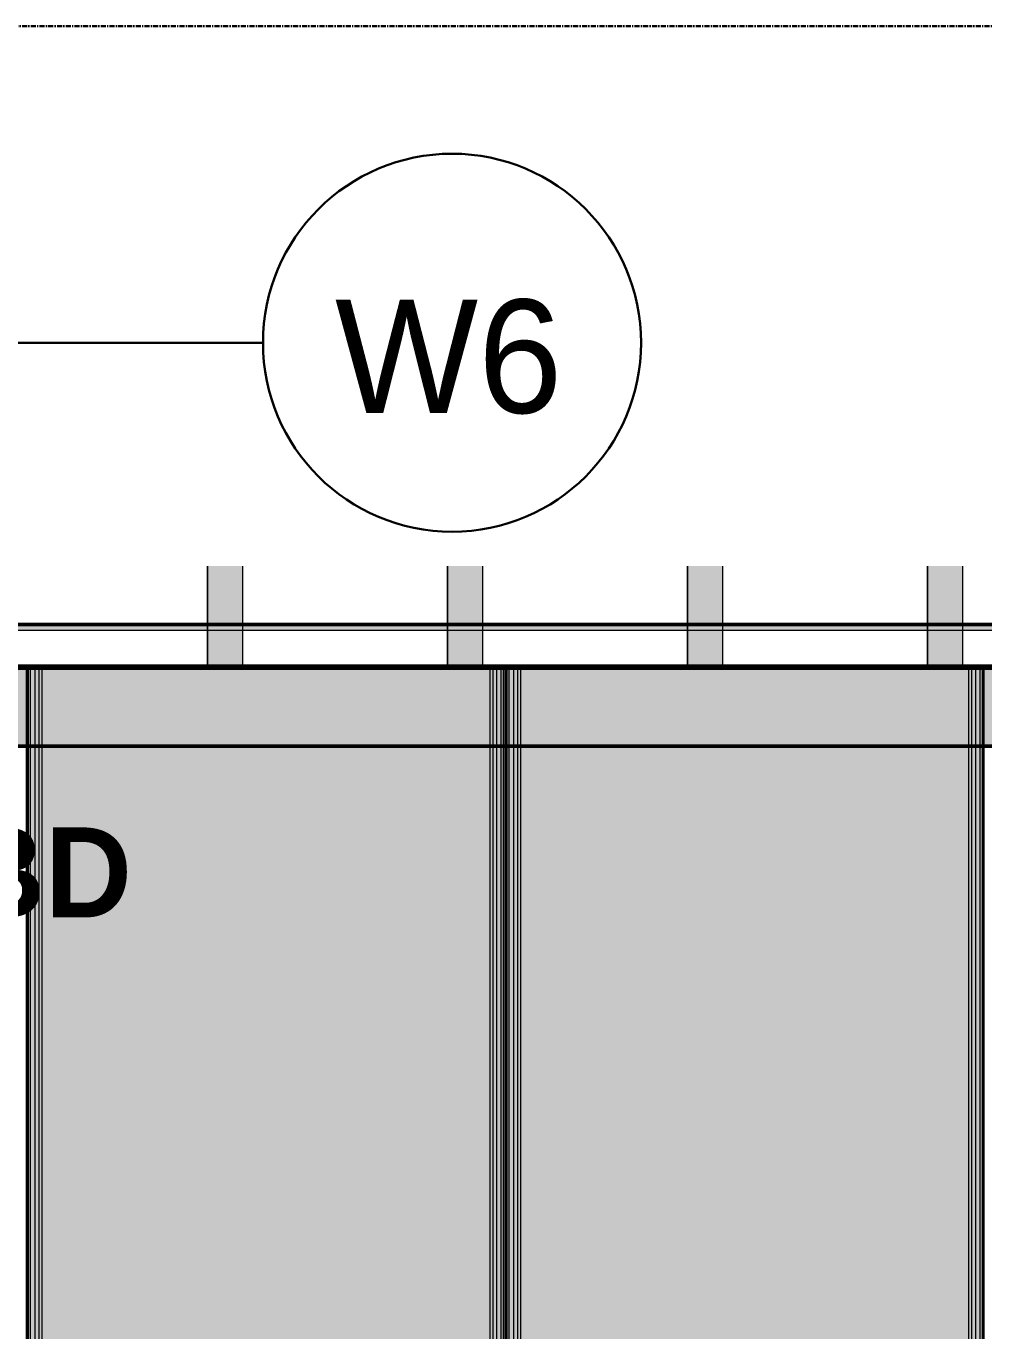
# Model space of a CAD drawing. Header units: inches. Extents: x -4126 to 627, y 9773 to 12338.
# Drawn here: x -1140.3 to -1044.5, y 11716.7 to 11847.2 of the extents above; entities that cross this region are included whole.
import ezdxf

# ---------------------------------------------------------------- set-up
doc = ezdxf.new("R2010")
doc.units = ezdxf.units.IN
doc.header["$MEASUREMENT"] = 0
doc.linetypes.add('Grid Line 1_2_', pattern=[0.875, 0.5, -0.125, 0.125, -0.125])
for name, color, linetype, lineweight in [('A-WALL', 113, 'Continuous', 13), ('A-WALL-IDEN', 211, 'Continuous', 30), ('S-BEAM', 12, 'Continuous', 9), ('S-BEAM-IDEN', 2, 'Continuous', 30), ('S-GRID', 1, 'Continuous', 9)]:
    doc.layers.add(name, color=color, linetype=linetype, lineweight=lineweight)
doc.styles.add('Century Gothic_2', font='', dxfattribs={"height": 11.338583})
doc.styles.add('Century Gothic_B', font='', dxfattribs={"height": 9})
doc.styles.get('Century Gothic_2').set_extended_font_data('Century Gothic')
doc.styles.get('Century Gothic_B').set_extended_font_data('Century Gothic', bold=True)

# ---------------------------------------------------------------- blocks, each defined once
blk = doc.blocks.new('CTR - 1st Phase - Common Walls_rvt-2-FRAMING PLAN - 2ND FLOOR AT RAMP')
at = {"layer": 'A-WALL', "transparency": 33554585}
h = blk.add_hatch(color=10, dxfattribs=at)
h.paths.add_polyline_path([(-3460.52, 11786.74), (-3203.32, 11786.74), (-3203.32, 11787.36), (-3460.52, 11787.36)], flags=0)
h.paths.add_polyline_path([(-3467.15, 11786.74), (-3467.15, 11787.36), (-3742.95, 11787.36), (-3742.95, 11786.74), (-3507.37, 11786.74)], flags=0)
at = {"layer": 'A-WALL', "lineweight": 5, "transparency": 33554585}
blk.add_hatch(color=8, dxfattribs=at).paths.add_polyline_path([(-3203.32, 11782.99), (-3203.32, 11783.24), (-3742.95, 11783.24), (-3742.95, 11782.99), (-3236.7, 11782.99)], flags=0)
at = {"layer": 'A-WALL', "color": 53, "lineweight": 50}
for p, q in [((-3742.95, 11787.36), (-3467.77, 11787.36)), ((-3203.32, 11782.99), (-3742.95, 11782.99))]:
    blk.add_line(p, q, dxfattribs=at)
at = {"layer": 'A-WALL', "color": 9}
blk.add_line((-3742.95, 11787.36), (-3467.77, 11787.36), dxfattribs=at)
at = {"layer": 'A-WALL', "color": 253}
for p, q in [((-3467.15, 11786.74), (-3742.95, 11786.74)), ((-3467.15, 11783.24), (-3742.95, 11783.24)), ((-3211.32, 11782.99), (-3742.95, 11782.99))]:
    blk.add_line(p, q, dxfattribs=at)
blk = doc.blocks.new('034100 - Precast Structural Concrete - Solid Plank - 12_-1863286-FRAMING PLAN - 2ND FLOOR AT RAMP')
at = {"layer": 'S-BEAM', "transparency": 33554483}
h = blk.add_hatch(color=256, dxfattribs=at)
h.paths.add_polyline_path([(236, 23.9), (226.8, 23.9), (226.8, 23.52), (236, 23.52)], flags=0)
h.paths.add_polyline_path([(7.8, 23.9), (0, 23.9), (0, 23.52), (7.8, 23.52)], flags=0)
h = blk.add_hatch(color=256, dxfattribs=at)
h.paths.add_polyline_path([(236, -23.52), (236, 23.52), (226.8, 23.52), (226.8, -23.52)], flags=0)
h.paths.add_polyline_path([(7.8, 23.52), (0, 23.52), (0, -23.52), (7.8, -23.52), (7.8, 15.24)], flags=0)
for points in [[(226.8, 23.52), (226.8, 23.9), (7.8, 23.9), (7.8, 23.52), (97.81, 23.52)], [(226.8, -23.52), (226.8, 23.52), (7.8, 23.52), (7.8, -23.52), (178.84, -23.52)], [(226.8, 22.7), (226.8, 23.09), (7.8, 23.09), (7.8, 22.7), (97.81, 22.7)], [(226.8, -23.09), (226.8, -22.7), (7.8, -22.7), (7.8, -23.09), (178.84, -23.09)], [(7.8, -23.94), (7.8, -23.9), (7.36, -23.94)], [(226.8, -23.9), (226.8, -23.52), (7.8, -23.52), (7.8, -23.9), (178.84, -23.9)]]:
    blk.add_hatch(color=256, dxfattribs=at).paths.add_polyline_path(points, flags=0)
h = blk.add_hatch(color=256, dxfattribs=at)
h.paths.add_polyline_path([(236, 23.09), (226.8, 23.09), (226.8, 22.7), (236, 22.7)], flags=0)
h.paths.add_polyline_path([(7.8, 23.09), (0, 23.09), (0, 22.7), (7.8, 22.7)], flags=0)
h = blk.add_hatch(color=256, dxfattribs=at)
h.paths.add_polyline_path([(236, -22.7), (226.8, -22.7), (226.8, -23.09), (236, -23.09)], flags=0)
h.paths.add_polyline_path([(7.8, -22.7), (0, -22.7), (0, -23.09), (7.8, -23.09)], flags=0)
h = blk.add_hatch(color=256, dxfattribs=at)
h.paths.add_polyline_path([(236, -23.52), (226.8, -23.52), (226.8, -23.9), (236, -23.9)], flags=0)
h.paths.add_polyline_path([(7.8, -23.52), (0, -23.52), (0, -23.9), (7.8, -23.9)], flags=0)
at = {"layer": 'S-BEAM'}
for p, q in [((0, 23.94), (0, 23.9)), ((0, 23.94), (7.8, 23.94)), ((0, 23.76), (0, 23.9)), ((0, 23.9), (0, 23.52)), ((0, 23.9), (7.8, 23.9)), ((0, 23.52), (0, 23.76)), ((0, 23.76), (7.8, 23.76)), ((0, 23.76), (7.8, 23.76)), ((0, 22.7), (0, 23.52)), ((0, 23.52), (0, -23.52)), ((0, 23.52), (7.8, 23.52)), ((7.8, 23.94), (226.8, 23.94)), ((7.8, 23.9), (226.8, 23.9)), ((7.8, 23.76), (226.8, 23.76)), ((7.8, 23.76), (226.8, 23.76)), ((7.8, 23.52), (226.8, 23.52)), ((0, 22.7), (0, 23.09)), ((0, 23.09), (0, 22.7)), ((0, 23.09), (7.8, 23.09)), ((0, 23.09), (7.8, 23.09)), ((0, 22.4), (0, 22.7)), ((0, 22.7), (7.8, 22.7)), ((0, -22.4), (0, 22.4)), ((0, 22.4), (7.8, 22.4)), ((7.8, 23.09), (226.8, 23.09)), ((7.8, 23.09), (226.8, 23.09)), ((7.8, 22.7), (226.8, 22.7)), ((7.8, 22.4), (226.8, 22.4)), ((0, -22.7), (0, -22.4)), ((0, -22.4), (7.8, -22.4)), ((0, -23.52), (0, -22.7)), ((0, -22.7), (0, -23.09)), ((0, -23.09), (0, -22.7)), ((0, -22.7), (7.8, -22.7)), ((0, -23.09), (7.8, -23.09)), ((0, -23.09), (7.8, -23.09)), ((7.8, -22.4), (226.8, -22.4)), ((7.8, -22.7), (226.8, -22.7)), ((7.8, -23.09), (226.8, -23.09)), ((7.8, -23.09), (226.8, -23.09)), ((0, -23.52), (0, -23.9)), ((0, -23.76), (0, -23.52)), ((7.8, -23.52), (0, -23.52)), ((0, -23.9), (0, -23.76)), ((7.8, -23.76), (0, -23.76)), ((0, -23.76), (7.8, -23.76)), ((0, -23.9), (0, -23.94)), ((0, -23.9), (7.8, -23.9)), ((0, -23.94), (7.8, -23.94)), ((226.8, -23.52), (7.8, -23.52)), ((226.8, -23.76), (7.8, -23.76)), ((7.8, -23.76), (226.8, -23.76)), ((7.8, -23.9), (226.8, -23.9)), ((7.8, -23.94), (226.8, -23.94))]:
    blk.add_line(p, q, dxfattribs=at)
blk = doc.blocks.new('034100 - Precast Structural Concrete - Solid Plank - 12_-V227-FRAMING PLAN - 2ND FLOOR AT RAMP')
at = {"layer": 'S-BEAM', "transparency": 33554483}
h = blk.add_hatch(color=256, dxfattribs=at)
h.paths.add_polyline_path([(236, 23.9), (226.8, 23.9), (226.8, 23.52), (236, 23.52)], flags=0)
h.paths.add_polyline_path([(7.8, 23.9), (0, 23.9), (0, 23.52), (7.8, 23.52)], flags=0)
h = blk.add_hatch(color=256, dxfattribs=at)
h.paths.add_polyline_path([(236, -23.52), (236, 23.52), (226.8, 23.52), (226.8, -23.52)], flags=0)
h.paths.add_polyline_path([(7.8, 23.52), (0, 23.52), (0, -23.52), (7.8, -23.52)], flags=0)
for points in [[(226.8, 23.52), (226.8, 23.9), (7.8, 23.9), (7.8, 23.52), (97.81, 23.52)], [(226.8, -23.52), (226.8, 23.52), (7.8, 23.52), (7.8, -23.52), (97.81, -23.52)], [(226.8, 22.7), (226.8, 23.09), (7.8, 23.09), (7.8, 22.7), (97.81, 22.7)], [(226.8, -23.09), (226.8, -22.7), (7.8, -22.7), (7.8, -23.09), (97.81, -23.09)], [(226.8, -23.9), (226.8, -23.52), (7.8, -23.52), (7.8, -23.9), (97.81, -23.9)]]:
    blk.add_hatch(color=256, dxfattribs=at).paths.add_polyline_path(points, flags=0)
h = blk.add_hatch(color=256, dxfattribs=at)
h.paths.add_polyline_path([(236, 23.09), (226.8, 23.09), (226.8, 22.7), (236, 22.7)], flags=0)
h.paths.add_polyline_path([(7.8, 23.09), (0, 23.09), (0, 22.7), (7.8, 22.7)], flags=0)
h = blk.add_hatch(color=256, dxfattribs=at)
h.paths.add_polyline_path([(236, -22.7), (226.8, -22.7), (226.8, -23.09), (236, -23.09)], flags=0)
h.paths.add_polyline_path([(7.8, -22.7), (0, -22.7), (0, -23.09), (7.8, -23.09)], flags=0)
h = blk.add_hatch(color=256, dxfattribs=at)
h.paths.add_polyline_path([(236, -23.52), (226.8, -23.52), (226.8, -23.9), (236, -23.9)], flags=0)
h.paths.add_polyline_path([(7.8, -23.52), (0, -23.52), (0, -23.9), (7.8, -23.9)], flags=0)
at = {"layer": 'S-BEAM'}
for p, q in [((0, 23.94), (0, 23.9)), ((0, 23.94), (7.8, 23.94)), ((0, 23.76), (0, 23.9)), ((0, 23.9), (0, 23.52)), ((0, 23.9), (7.8, 23.9)), ((0, 23.52), (0, 23.76)), ((0, 23.76), (7.8, 23.76)), ((0, 23.76), (7.8, 23.76)), ((0, 22.7), (0, 23.52)), ((0, 23.52), (0, -23.52)), ((0, 23.52), (7.8, 23.52)), ((7.8, 23.94), (226.8, 23.94)), ((7.8, 23.9), (226.8, 23.9)), ((7.8, 23.76), (226.8, 23.76)), ((7.8, 23.76), (226.8, 23.76)), ((7.8, 23.52), (226.8, 23.52)), ((0, 22.7), (0, 23.09)), ((0, 23.09), (0, 22.7)), ((0, 23.09), (7.8, 23.09)), ((0, 23.09), (7.8, 23.09)), ((0, 22.4), (0, 22.7)), ((0, 22.7), (7.8, 22.7)), ((0, -22.4), (0, 22.4)), ((0, 22.4), (7.8, 22.4)), ((7.8, 23.09), (226.8, 23.09)), ((7.8, 23.09), (226.8, 23.09)), ((7.8, 22.7), (226.8, 22.7)), ((7.8, 22.4), (226.8, 22.4)), ((0, -22.7), (0, -22.4)), ((0, -22.4), (7.8, -22.4)), ((0, -23.52), (0, -22.7)), ((0, -22.7), (0, -23.09)), ((0, -23.09), (0, -22.7)), ((0, -22.7), (7.8, -22.7)), ((0, -23.09), (7.8, -23.09)), ((0, -23.09), (7.8, -23.09)), ((7.8, -22.4), (226.8, -22.4)), ((7.8, -22.7), (226.8, -22.7)), ((7.8, -23.09), (226.8, -23.09)), ((7.8, -23.09), (226.8, -23.09)), ((0, -23.52), (0, -23.9)), ((0, -23.76), (0, -23.52)), ((7.8, -23.52), (0, -23.52)), ((0, -23.9), (0, -23.76)), ((7.8, -23.76), (0, -23.76)), ((0, -23.76), (7.8, -23.76)), ((0, -23.9), (0, -23.94)), ((0, -23.9), (7.8, -23.9)), ((0, -23.94), (7.8, -23.94)), ((226.8, -23.52), (7.8, -23.52)), ((226.8, -23.76), (7.8, -23.76)), ((7.8, -23.76), (226.8, -23.76)), ((7.8, -23.9), (226.8, -23.9)), ((7.8, -23.94), (226.8, -23.94))]:
    blk.add_line(p, q, dxfattribs=at)
blk = doc.blocks.new('TRUSS - 22_-1920437-FRAMING PLAN - 2ND FLOOR AT RAMP')
at = {"layer": 'S-BEAM', "transparency": 33554483}
for points in [[(162.17, -1.75), (162.17, 1.75), (156.35, 1.75), (156.35, -1.75)], [(162.8, 1.75), (162.17, 1.75), (162.17, -1.75), (162.8, -1.75)], [(166.3, 1.75), (162.8, 1.75), (162.8, -1.75), (166.3, -1.75)]]:
    blk.add_hatch(color=256, dxfattribs=at).paths.add_polyline_path(points, flags=0)
at = {"layer": 'S-BEAM'}
for p, q in [((156.35, 1.75), (162.17, 1.75)), ((156.35, 1.75), (162.17, 1.75)), ((162.17, 1.75), (162.8, 1.75)), ((162.17, 1.75), (162.8, 1.75)), ((162.8, 1.75), (166.3, 1.75)), ((162.8, 1.75), (166.3, 1.75)), ((166.3, -1.75), (166.3, 1.75)), ((166.3, 1.75), (166.3, -1.75)), ((162.17, -1.75), (156.35, -1.75)), ((156.35, -1.75), (162.17, -1.75)), ((162.8, -1.75), (162.17, -1.75)), ((162.17, -1.75), (162.8, -1.75)), ((166.3, -1.75), (162.8, -1.75)), ((162.8, -1.75), (166.3, -1.75))]:
    blk.add_line(p, q, dxfattribs=at)
blk = doc.blocks.new('Wall Type - Familia4-287244-FRAMING PLAN - 2ND FLOOR AT RAMP')
at = {"layer": 'A-WALL-IDEN'}
blk.add_circle((0, 0), 0.1969, dxfattribs=at)

msp = doc.modelspace()

# ---------------------------------------------------------------- hatches: boundary and pattern name
at = {"layer": 'A-WALL', "transparency": 33554483}
msp.add_hatch(color=256, dxfattribs=at).paths.add_polyline_path([(-624.6, 11775.189), (-624.6, 11783.189), (-1168.6, 11783.189), (-1168.6, 11775.189), (-649.972, 11775.189)], flags=0)

# ---------------------------------------------------------------- linework, layer by layer
at = {"layer": 'A-WALL', "lineweight": 50}
for p, q in [((-1160.6, 11783.189), (-616.6, 11783.189)), ((-624.6, 11775.189), (-1168.6, 11775.189))]:
    msp.add_line(p, q, dxfattribs=at)
at = {"layer": 'A-WALL-IDEN'}
msp.add_line((-1164.6, 11815.522), (-1116.6, 11815.522), dxfattribs=at)
at = {"layer": 'S-BEAM'}
for p, q in [((-1140.277, 11775.624), (-1140.319, 11775.624)), ((-1140.277, 11775.624), (-1140.277, 11775.189)), ((-1140.277, 11775.189), (-1140.277, 11556.189))]:
    msp.add_line(p, q, dxfattribs=at)
at = {"layer": 'S-GRID', "linetype": 'Grid Line 1_2_', "lineweight": 30}
msp.add_line((627.297, 11847.189), (-1400.408, 11847.189), dxfattribs=at)

# ---------------------------------------------------------------- block references
at = {"lineweight": 5}
msp.add_blockref('CTR - 1st Phase - Common Walls_rvt-2-FRAMING PLAN - 2ND FLOOR AT RAMP', (2586.724, 0), dxfattribs=at)
at = {"layer": 'A-WALL-IDEN', "xscale": 95.99999999999994, "yscale": 95.99999999999994, "zscale": 95.99999999999994}
msp.add_blockref('Wall Type - Familia4-287244-FRAMING PLAN - 2ND FLOOR AT RAMP', (-1097.703, 11815.522), dxfattribs=at)
at = {"layer": 'S-BEAM'}
for name, p, rotation in [('TRUSS - 22_-1920437-FRAMING PLAN - 2ND FLOOR AT RAMP', (-1120.4, 11949.539), 270), ('TRUSS - 22_-1920437-FRAMING PLAN - 2ND FLOOR AT RAMP', (-1096.4, 11949.539), 270), ('TRUSS - 22_-1920437-FRAMING PLAN - 2ND FLOOR AT RAMP', (-1072.4, 11949.539), 270), ('TRUSS - 22_-1920437-FRAMING PLAN - 2ND FLOOR AT RAMP', (-1048.4, 11949.539), 270), ('034100 - Precast Structural Concrete - Solid Plank - 12_-1863286-FRAMING PLAN - 2ND FLOOR AT RAMP', (-1116.336, 11782.989), 270.0000000000009), ('034100 - Precast Structural Concrete - Solid Plank - 12_-V227-FRAMING PLAN - 2ND FLOOR AT RAMP', (-1068.454, 11782.989), 270.0000000000009)]:
    msp.add_blockref(name, p, dxfattribs=dict(at, rotation=rotation))

# ---------------------------------------------------------------- texts
at = {"layer": 'A-WALL-IDEN', "lineweight": 9, "insert": (-1109.408, 11819.841), "char_height": 11.3386, "width": 28.785, "attachment_point": 1, "style": 'Century Gothic_2'}
msp.add_mtext('W6', dxfattribs=at)
at = {"layer": 'S-BEAM-IDEN', "lineweight": 9, "insert": (-1223.322, 11767.06), "char_height": 9, "width": 106.05, "attachment_point": 1, "style": 'Century Gothic_B'}
msp.add_mtext('BEAM SIZE TBD', dxfattribs=at)

doc.saveas('drawing.dxf')
